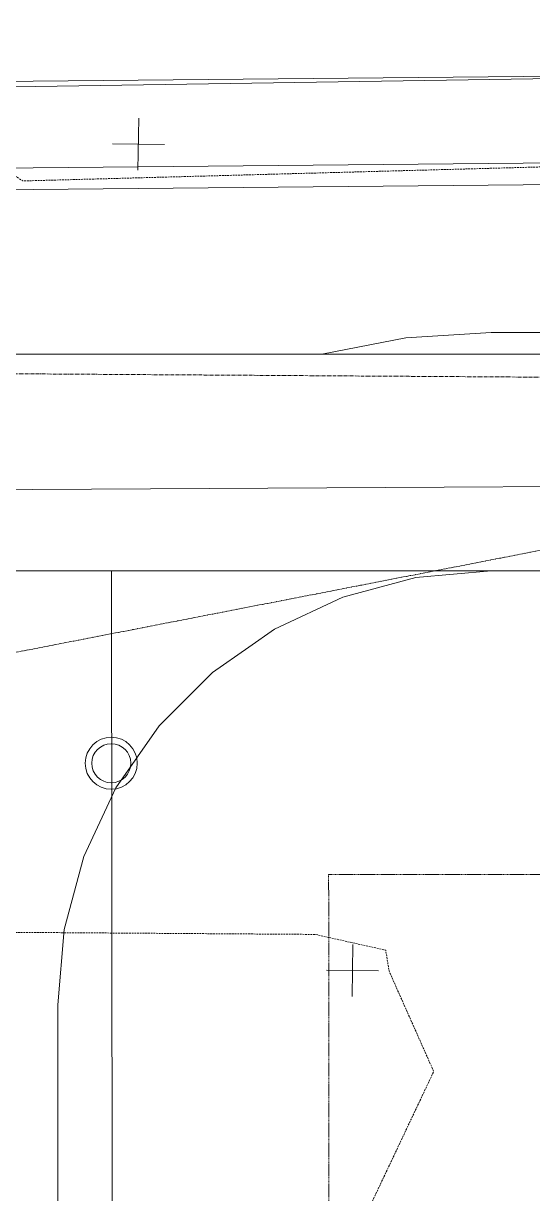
# Model space of a CAD drawing. Header units: inches. Extents: x -10205 to 13964, y -460 to 30702.
# Drawn here: x -4013.7 to -3872.8, y 12096.4 to 12420 of the extents above; entities that cross this region are included whole.
import ezdxf

# ---------------------------------------------------------------- set-up
doc = ezdxf.new("R2010")
doc.units = ezdxf.units.IN
doc.header["$MEASUREMENT"] = 0
for name, pattern in [('IMPORT-DASHED _2_', [0.75, 0.5, -0.25]), ('IMPORT-GAS', [1.45, 1, -0.2, 0, -0.25]), ('IMPORT-HIDDEN', [0.375, 0.25, -0.125]), ('IMPORT-OE', [1.3, 1, -0.15, 0, -0.15])]:
    doc.linetypes.add(name, pattern=pattern)
for name, color, linetype, lineweight in [('0-1', 7, 'Continuous', 5), ('0-7', 147, 'Continuous', 13), ('00base_6150001_dwg', 147, 'Continuous', 13), ('4', 147, 'Continuous', 13), ('C-TOPO', 7, 'Continuous', 9), ('E_RDWY_C_and_G', 1, 'Continuous', 13), ('E_Survey_Property_Iron', 147, 'Continuous', 13), ('E_TOPO_DTM_Breaklines', 147, 'Continuous', 13), ('E_TOPO_DTM_Contours_Major', 147, 'IMPORT-DASHED _2_', 13), ('E_UTL_G', 147, 'IMPORT-GAS', 13), ('E_UTL_Overhead', 147, 'IMPORT-OE', 13), ('P_PARCEL', 147, 'Continuous', 13), ('P_SETBACK_BALC', 147, 'IMPORT-HIDDEN', 13), ('xref', 147, 'Continuous', 13)]:
    doc.layers.add(name, color=color, linetype=linetype, lineweight=lineweight)

# ---------------------------------------------------------------- blocks, each defined once
blk = doc.blocks.new('1750 Ox - Topography_rvt-1-SITE PLAN - CAD FILE')
at = {"layer": 'C-TOPO'}
for p, q in [((-3884.23, 12334.59), (-3907.86, 12333.08)), ((-3884.23, 12334.59), (-3907.86, 12333.08)), ((-3788.42, 12334.59), (-3884.23, 12334.59)), ((-3788.42, 12334.59), (-3884.23, 12334.59)), ((-3931.1, 12328.59), (-3907.86, 12333.08)), ((-3907.86, 12333.08), (-3931.1, 12328.59)), ((-3785.05, 12328.59), (-3931.1, 12328.59)), ((-3785.05, 12328.59), (-3931.1, 12328.59)), ((-3925.28, 12261.35), (-3905.07, 12266.77)), ((-3905.07, 12266.77), (-3925.28, 12261.35)), ((-3884.23, 12268.59), (-3905.07, 12266.77)), ((-3905.07, 12266.77), (-3884.23, 12268.59)), ((-3751.37, 12268.59), (-3884.23, 12268.59)), ((-3884.23, 12268.59), (-3751.37, 12268.59)), ((-3925.28, 12261.35), (-3944.23, 12252.51)), ((-3925.28, 12261.35), (-3944.23, 12252.51)), ((-3951.31, 12247.55), (-3944.23, 12252.51)), ((-3944.23, 12252.51), (-3951.31, 12247.55)), ((-3951.31, 12247.55), (-3961.37, 12240.51)), ((-3951.31, 12247.55), (-3961.37, 12240.51)), ((-3974.72, 12227.16), (-3961.37, 12240.51)), ((-3974.72, 12227.16), (-3961.37, 12240.51)), ((-3988.16, 12208.59), (-3976.16, 12225.72)), ((-3976.16, 12225.72), (-3988.16, 12208.59)), ((-3974.72, 12227.16), (-3976.16, 12225.72)), ((-3974.72, 12227.16), (-3976.16, 12225.72)), ((-3988.16, 12208.59), (-3997, 12189.63)), ((-3988.16, 12208.59), (-3997, 12189.63)), ((-4002.41, 12169.43), (-3997, 12189.63)), ((-4002.41, 12169.43), (-3997, 12189.63)), ((-4002.41, 12169.43), (-4004.23, 12148.59)), ((-4004.23, 12148.59), (-4002.41, 12169.43)), ((-4004.23, 12148.59), (-4004.23, 12028.94)), ((-4004.23, 12148.59), (-4004.23, 12028.94))]:
    blk.add_line(p, q, dxfattribs=at)
blk = doc.blocks.new('00base_6150001_dwg-1748108-SITE PLAN - CAD FILE')
at = {"layer": '0-7', "flags": 128}
for points in [[(4038565.92, 3368290.28), (4038421.34, 3368287.88), (4038349.66, 3369826.48), (4040914.03, 3369871.78), (4040968.51, 3366594.57)], [(4040801.59, 3368404.26), (4040878.4, 3368405.53), (4040855.04, 3369810.73), (4039367.07, 3369784.44), (4039371.79, 3369573.45), (4038914.84, 3369565.86), (4038913.6, 3369640.25), (4038418.79, 3369632.02), (4038477.78, 3368365.63), (4038564.93, 3368367.08)]]:
    blk.add_lwpolyline(points, dxfattribs=at)
at = {"layer": '4'}
for p, q in [((4040746.55, 3369681.03), (4040746.55, 3369695.43)), ((4040739.35, 3369688.23), (4040753.75, 3369688.23))]:
    blk.add_line(p, q, dxfattribs=at)
at = {"layer": 'E_RDWY_C_and_G', "flags": 128}
for points in [[(4040960.76, 3369790.92), (4040969.27, 3369466.19), (4040975.77, 3369067.61), (4040983.59, 3368630.75), (4040989.57, 3368225.1), (4040996.01, 3367849.17), (4040997.81, 3367687.76), (4041007.89, 3366978.76), (4041004.62, 3366772.01), (4040950.33, 3366646.09)], [(4040966.75, 3369791.24), (4040975.26, 3369466.32), (4040981.77, 3369067.71), (4040989.59, 3368630.85), (4040995.57, 3368225.2), (4041002.01, 3367849.25), (4041003.81, 3367687.84), (4041013.89, 3366978.76), (4041010.6, 3366770.73), (4040955.84, 3366643.71)], [(4040990.73, 3369792.48), (4040999.26, 3369466.83), (4041005.77, 3369068.12), (4041013.58, 3368631.24), (4041019.56, 3368225.58), (4041026.01, 3367849.59), (4041027.81, 3367688.14), (4041037.9, 3366978.74), (4041034.52, 3366765.6), (4040977.88, 3366634.21)]]:
    blk.add_lwpolyline(points, dxfattribs=at)
at = {"layer": 'E_Survey_Property_Iron'}
for radius in [7.2, 5.4]:
    blk.add_circle((4040802.76, 3369755.95), radius, dxfattribs=at)
at = {"layer": 'E_TOPO_DTM_Breaklines', "flags": 128}
for points in [[(4040704.09, 3370012.36), (4040894.41, 3369965.73), (4040973.32, 3369858.41), (4040989.14, 3369792.11), (4040999.57, 3369468.77), (4041006.28, 3369068.7), (4041013.94, 3368629.9), (4041018.77, 3368226.76), (4041026.21, 3367881.78), (4041031.7, 3367687.21)], [(4040833.41, 3366576.99), (4040908.34, 3366606.31), (4040936.45, 3366629.72), (4040950.33, 3366646.09), (4041004.62, 3366772.01), (4041007.89, 3366978.76), (4040997.81, 3367687.76), (4040997.81, 3367736.68), (4040996.01, 3367849.17), (4040995.65, 3367882.26), (4040989.57, 3368225.1), (4040983.59, 3368630.75), (4040975.77, 3369067.61), (4040969.27, 3369466.19), (4040960.76, 3369790.92), (4040947.54, 3369847.25), (4040931.1, 3369880.15), (4040904.47, 3369917.31), (4040876.28, 3369932.57), (4040791.04, 3369978.74), (4040680.83, 3369980.95), (4040650.82, 3369981.89)], [(4040922.79, 3367716.57), (4040920.88, 3367888.06), (4040913.18, 3368284.01), (4040904.97, 3368285.06), (4040895.07, 3368621.18), (4040892.4, 3369065.43), (4040885, 3369469.86), (4040877.05, 3369827.86), (4040876.28, 3369932.57), (4040876.22, 3369942)]]:
    blk.add_lwpolyline(points, dxfattribs=at)
at = {"layer": 'E_TOPO_DTM_Contours_Major', "flags": 128}
blk.add_lwpolyline([(4041422.29, 3369015.53), (4041420.4, 3368837.67), (4041410.02, 3368807.98), (4041393.09, 3368985.87), (4041348.48, 3369136.84), (4041312.95, 3369249.39), (4041267.33, 3369390.84), (4041251.96, 3369461.11), (4041216.96, 3369770.31), (4041209.13, 3369804.98), (4041203.33, 3369909.64), (4041196.04, 3369929.74), (4041184.72, 3370031.48), (4041183.85, 3369996.68), (4041155.07, 3369859.53), (4041137.72, 3369814.81), (4041154.08, 3369799.93), (4041120.68, 3369682.87), (4041081.88, 3369441.46), (4041096.76, 3369397.84), (4041069.26, 3369330.42), (4041018.74, 3369215.42), (4041003.47, 3369236.56), (4040992.81, 3369468.19), (4040971.48, 3369597.6), (4040963.38, 3369783.11), (4040968.41, 3369791.24), (4040965.21, 3369814.86), (4040960.21, 3369852.73), (4040938.69, 3369864.97), (4040921.68, 3369861.86), (4040909.18, 3369877.58), (4040896.65, 3369878.03), (4040889.96, 3369922.9), (4040886.86, 3369926.84), (4040886.17, 3369933.44), (4040880.77, 3369947.83), (4040877.6, 3369951.57), (4040840.38, 3369959.06), (4040842.69, 3369950.77), (4040801.91, 3369962.75), (4040796.12, 3369945.52), (4040787.06, 3369933.78), (4040745.01, 3369923.93), (4040710.13, 3369953.55), (4040708.14, 3369926.97), (4040744.72, 3369916.78), (4040786.32, 3369925.94), (4040772.01, 3369897.09), (4040751.13, 3369869.56), (4040754.72, 3369866.73), (4040756.36, 3369698.73), (4040752.33, 3369679.11), (4040746.61, 3369678.11), (4040719, 3369665.27), (4040638.75, 3369701.64), (4040484.61, 3369770.44), (4040451.2, 3369741.62), (4040436.13, 3369740.07), (4040423.62, 3369731.13), (4040410.07, 3369705.23), (4040296.91, 3369474.63), (4040343.04, 3369386.35), (4040427.79, 3369165.67), (4040435.24, 3369150.38), (4040450.13, 3369145.59), (4040711.81, 3369099.13), (4040773.11, 3368850.87), (4040773.31, 3368850.08), (4040755.1, 3368576.66), (4040723.67, 3368521.84), (4040586.07, 3368298.14), (4040498.53, 3368213.73), (4040256.14, 3368110.92), (4040249.08, 3368081.73), (4040221.11, 3367864.72), (4040217.88, 3367830.06), (4040218.32, 3367829.25), (4040218.83, 3367828.86), (4040219.25, 3367828.37), (4040245.2, 3367835.05), (4040291.56, 3367696.67), (4040297.49, 3367683.72), (4040302.84, 3367677.95), (4040328.75, 3367665.7), (4040329.62, 3367658.62), (4040337.08, 3367636.07), (4040385.75, 3367555.38), (4040562.42, 3367434.81), (4040616.28, 3367424.93), (4040620.56, 3367389.36), (4040598.5, 3367372.9), (4040636.95, 3367282.92), (4040478.39, 3367115.54), (4040420.09, 3367104.72), (4040341.26, 3367154), (4040317.04, 3367139.75), (4040274.42, 3367138.36), (4040244, 3367072.66), (4040232.07, 3367018.68), (4040285.44, 3366982.94), (4040313.24, 3366950), (4040371.96, 3366819.97), (4040368.57, 3366812.15), (4040374.67, 3366808.35), (4040383.64, 3366797.34), (4040424.24, 3366741.73), (4040455.59, 3366747.15), (4040438.14, 3366738.31), (4040615.43, 3366678.48), (4040671.03, 3366662.24), (4040679.21, 3366644.98), (4040648.52, 3366574.5), (4040635.96, 3366542.55), (4040616, 3366498.59), (4040599.64, 3366455.21), (4040580.63, 3366394.85), (4040564.66, 3366360.68), (4040550.23, 3366269.73), (4040520.18, 3366224.11), (4040516.19, 3366212.7), (4040510.36, 3366205.31), (4040451.85, 3366122.92), (4040404.36, 3366090.03), (4040276.43, 3366056.1), (4040161.99, 3366028.06), (4040041.55, 3366010.73), (4039998.81, 3365989.76), (4039922.58, 3365958.72), (4039911.87, 3365948.51), (4039857.13, 3365942.61), (4039804.52, 3365942.44), (4039676.36, 3365939.45), (4039522.04, 3365934.42), (4039349.58, 3365929.68), (4039208.52, 3365925.85), (4039015.33, 3365919.72), (4038861.53, 3365915.28), (4038862.11, 3365872.62), (4038866.39, 3365873.72), (4039040.08, 3365877.21), (4039111.39, 3365877.47), (4039470.56, 3365870.43)], dxfattribs=at)
at = {"layer": 'E_UTL_G', "flags": 128}
blk.add_lwpolyline([(4040898.15, 3370551.93), (4040908.94, 3369909.47), (4040909.47, 3369838.15), (4040916.39, 3369158.41), (4040928.26, 3368364.93), (4040938.95, 3367792.65)], dxfattribs=at)
at = {"layer": 'E_UTL_Overhead', "flags": 128}
blk.add_lwpolyline([(4041829.83, 3368324.01), (4040958.96, 3368298.69), (4040937.57, 3369288.59), (4040809.39, 3369894.42), (4041493.73, 3369961.86)], dxfattribs=at)
at = {"layer": 'P_PARCEL', "flags": 128}
blk.add_lwpolyline([(4040911.78, 3366397.15), (4040855.93, 3369756.73), (4038354.97, 3369712.55), (4038512.69, 3366326.99)], close=True, dxfattribs=at)
at = {"layer": 'P_SETBACK_BALC', "flags": 128}
blk.add_lwpolyline([(4040772.95, 3369695.26), (4038441.79, 3369654.08), (4038592.75, 3366413.36), (4040826.42, 3366478.69)], close=True, dxfattribs=at)
at = {"layer": 'xref'}
for p, q in [((4040974.07, 3369744.09), (4040974.07, 3369758.49)), ((4040966.87, 3369751.29), (4040981.27, 3369751.29))]:
    blk.add_line(p, q, dxfattribs=at)

msp = doc.modelspace()

# ---------------------------------------------------------------- block references
at = {"layer": '0-1'}
msp.add_blockref('1750 Ox - Topography_rvt-1-SITE PLAN - CAD FILE', (0, 0), dxfattribs=at)
at = {"layer": '00base_6150001_dwg', "rotation": 89.04760487178136}
msp.add_blockref('00base_6150001_dwg-1748108-SITE PLAN - CAD FILE', (3298136.14, -4084040.07), dxfattribs=at)

doc.saveas('drawing.dxf')
